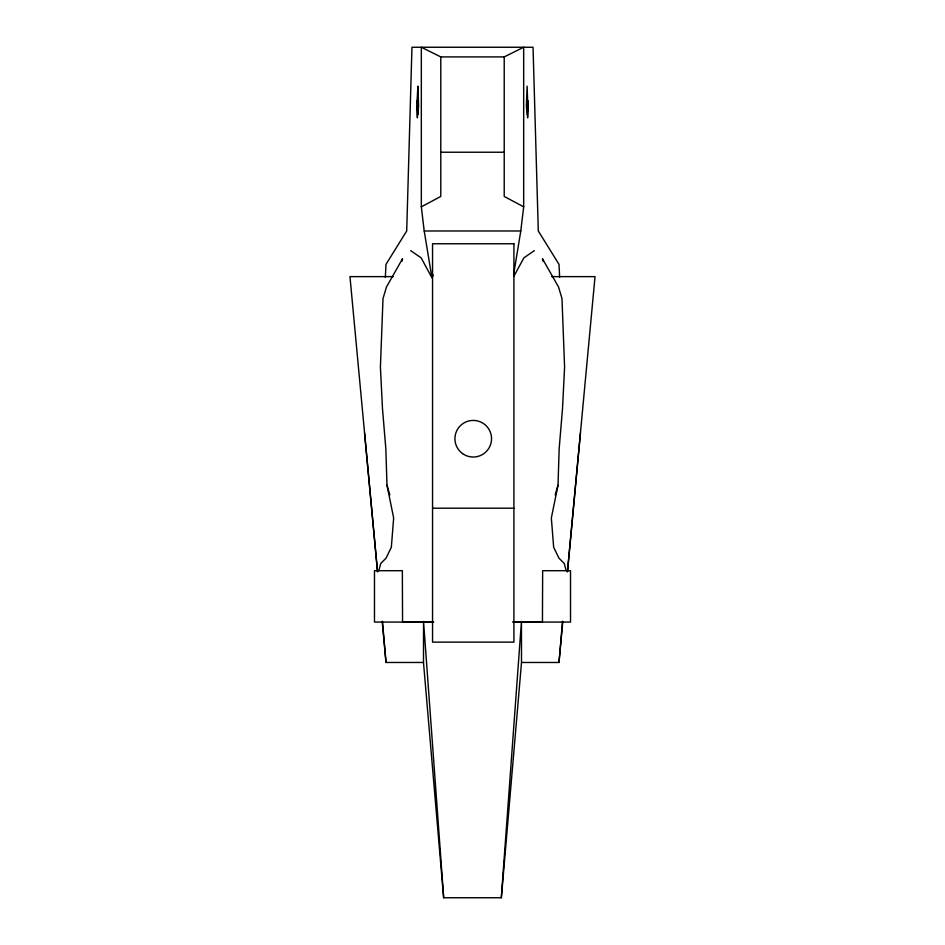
<?xml version="1.0" encoding="UTF-8"?>
<svg xmlns="http://www.w3.org/2000/svg" width="945" height="945" viewBox="0 0 945 945"><rect width="100%" height="100%" fill="white"/><g stroke="black" fill="none" stroke-linecap="round" stroke-linejoin="round"><path stroke-width="1.42" d="M443.642 897.75L423.49 662.469L423.549 621.467L443.701 897.75L501.358 897.75L521.51 662.469L521.451 621.467L501.299 897.75M542.442 622.07L542.643 570.697L570.52 570.697L570.52 622.07L512.981 622.07M417.111 100.465L417.891 86.137L418.611 105.946L417.891 114.77L417.111 100.465L417.406 117.853L417.17 105.946M527.83 105.946L527.109 86.137L526.389 105.946L527.109 114.77L527.83 105.946L527.593 117.853L527.889 100.465M566.197 570.697L564.271 563.492L558.991 558.212L553.664 547.32L551.348 517.966L558.011 485.246L559.168 448.745L562.511 408.701L564.59 367.062L561.991 298.596L558.554 287.032L542.477 258.753L543.174 261.446M385.347 277.405L385.985 264.376L406.704 230.982L411.961 47.25L533.039 47.25L538.296 230.982L559.015 264.376L559.653 277.405M521.51 662.469L558.991 662.469L562.511 621.467M580.443 432.94L567.449 571.926M558.991 662.469L562.842 621.314M567.508 571.335L595.031 276.625L551.667 276.625M513.56 274.865L520.789 230.982L523.672 206.825L523.672 47.25L504.217 56.913L440.783 56.913L421.328 47.25L421.328 206.825L424.21 230.982L431.912 277.688L433.223 275.078M401.826 261.446L402.523 258.753L386.446 287.032L383.008 298.596L380.41 367.062L382.489 408.701L385.832 448.745L386.989 485.246L393.652 517.966L391.336 547.32L386.009 558.212L380.729 563.492L378.803 570.697M555.176 494.92L558.011 485.246M513.773 276.448L523.873 257.855L534.315 250.649M421.328 206.825L440.783 196.454L440.783 56.913M440.783 152.228L504.217 152.228M424.21 230.982L520.789 230.982M393.333 276.625L349.969 276.625L377.492 571.335M432.55 508.197L513.915 508.197M403.338 621.952L433.401 621.952M513.005 621.952L541.662 621.952M433.743 622.07L374.48 622.07L374.48 570.697L402.357 570.697L402.558 622.07M382.158 621.314L386.009 662.469L423.49 662.469M523.672 206.825L504.217 196.454L504.217 56.913M410.685 250.649L421.127 257.855L431.912 277.688M386.989 485.246L389.824 494.92M377.551 571.926L364.557 432.94M382.489 621.467L386.009 662.469M513.915 243.763L432.55 243.763L432.55 642.139L513.915 642.139L513.915 243.763M462.53 453.576A18.309 18.309 0 0 0 491.447 440.583A18.309 18.309 0 0 0 465.731 422.025A18.309 18.309 0 0 0 462.53 453.576"/></g></svg>
